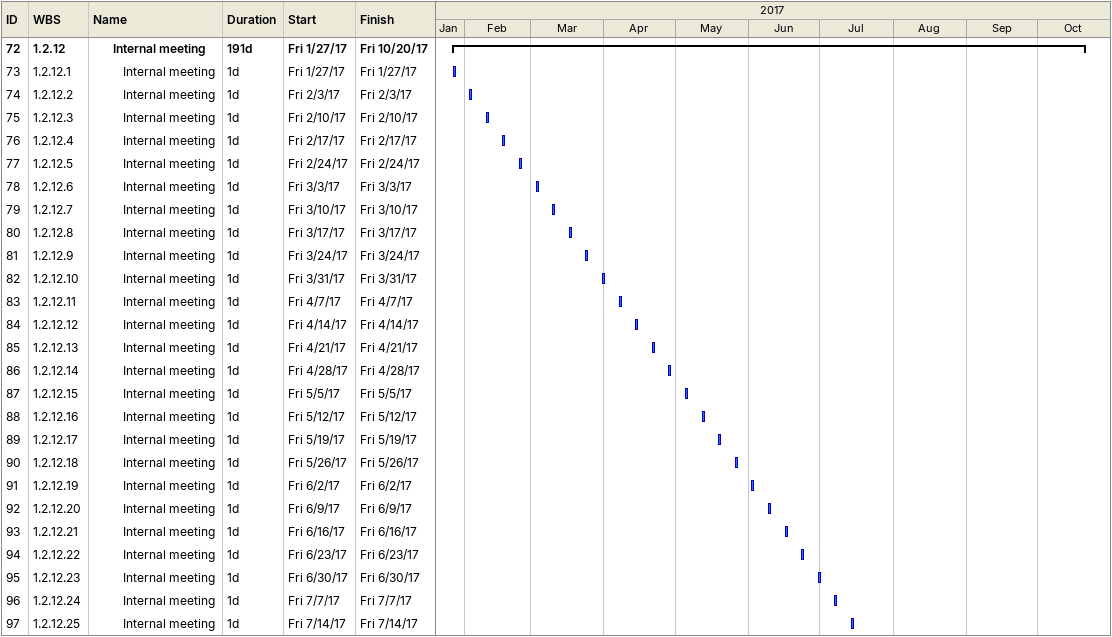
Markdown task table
| ID | WBS | Task | Duration | Start | Finish |
|---|---|---|---|---|---|
| 72 | 1.2.12 | **Internal meeting** | 191d | 2017-01-27 | 2017-10-20 |
| 73 | 1.2.12.1 | Internal meeting | 1d | 2017-01-27 | 2017-01-27 |
| 74 | 1.2.12.2 | Internal meeting | 1d | 2017-02-03 | 2017-02-03 |
| 75 | 1.2.12.3 | Internal meeting | 1d | 2017-02-10 | 2017-02-10 |
| 76 | 1.2.12.4 | Internal meeting | 1d | 2017-02-17 | 2017-02-17 |
| 77 | 1.2.12.5 | Internal meeting | 1d | 2017-02-24 | 2017-02-24 |
| 78 | 1.2.12.6 | Internal meeting | 1d | 2017-03-03 | 2017-03-03 |
| 79 | 1.2.12.7 | Internal meeting | 1d | 2017-03-10 | 2017-03-10 |
| 80 | 1.2.12.8 | Internal meeting | 1d | 2017-03-17 | 2017-03-17 |
| 81 | 1.2.12.9 | Internal meeting | 1d | 2017-03-24 | 2017-03-24 |
| 82 | 1.2.12.10 | Internal meeting | 1d | 2017-03-31 | 2017-03-31 |
| 83 | 1.2.12.11 | Internal meeting | 1d | 2017-04-07 | 2017-04-07 |
| 84 | 1.2.12.12 | Internal meeting | 1d | 2017-04-14 | 2017-04-14 |
| 85 | 1.2.12.13 | Internal meeting | 1d | 2017-04-21 | 2017-04-21 |
| 86 | 1.2.12.14 | Internal meeting | 1d | 2017-04-28 | 2017-04-28 |
| 87 | 1.2.12.15 | Internal meeting | 1d | 2017-05-05 | 2017-05-05 |
| 88 | 1.2.12.16 | Internal meeting | 1d | 2017-05-12 | 2017-05-12 |
| 89 | 1.2.12.17 | Internal meeting | 1d | 2017-05-19 | 2017-05-19 |
| 90 | 1.2.12.18 | Internal meeting | 1d | 2017-05-26 | 2017-05-26 |
| 91 | 1.2.12.19 | Internal meeting | 1d | 2017-06-02 | 2017-06-02 |
| 92 | 1.2.12.20 | Internal meeting | 1d | 2017-06-09 | 2017-06-09 |
| 93 | 1.2.12.21 | Internal meeting | 1d | 2017-06-16 | 2017-06-16 |
| 94 | 1.2.12.22 | Internal meeting | 1d | 2017-06-23 | 2017-06-23 |
| 95 | 1.2.12.23 | Internal meeting | 1d | 2017-06-30 | 2017-06-30 |
| 96 | 1.2.12.24 | Internal meeting | 1d | 2017-07-07 | 2017-07-07 |
| 97 | 1.2.12.25 | Internal meeting | 1d | 2017-07-14 | 2017-07-14 |
